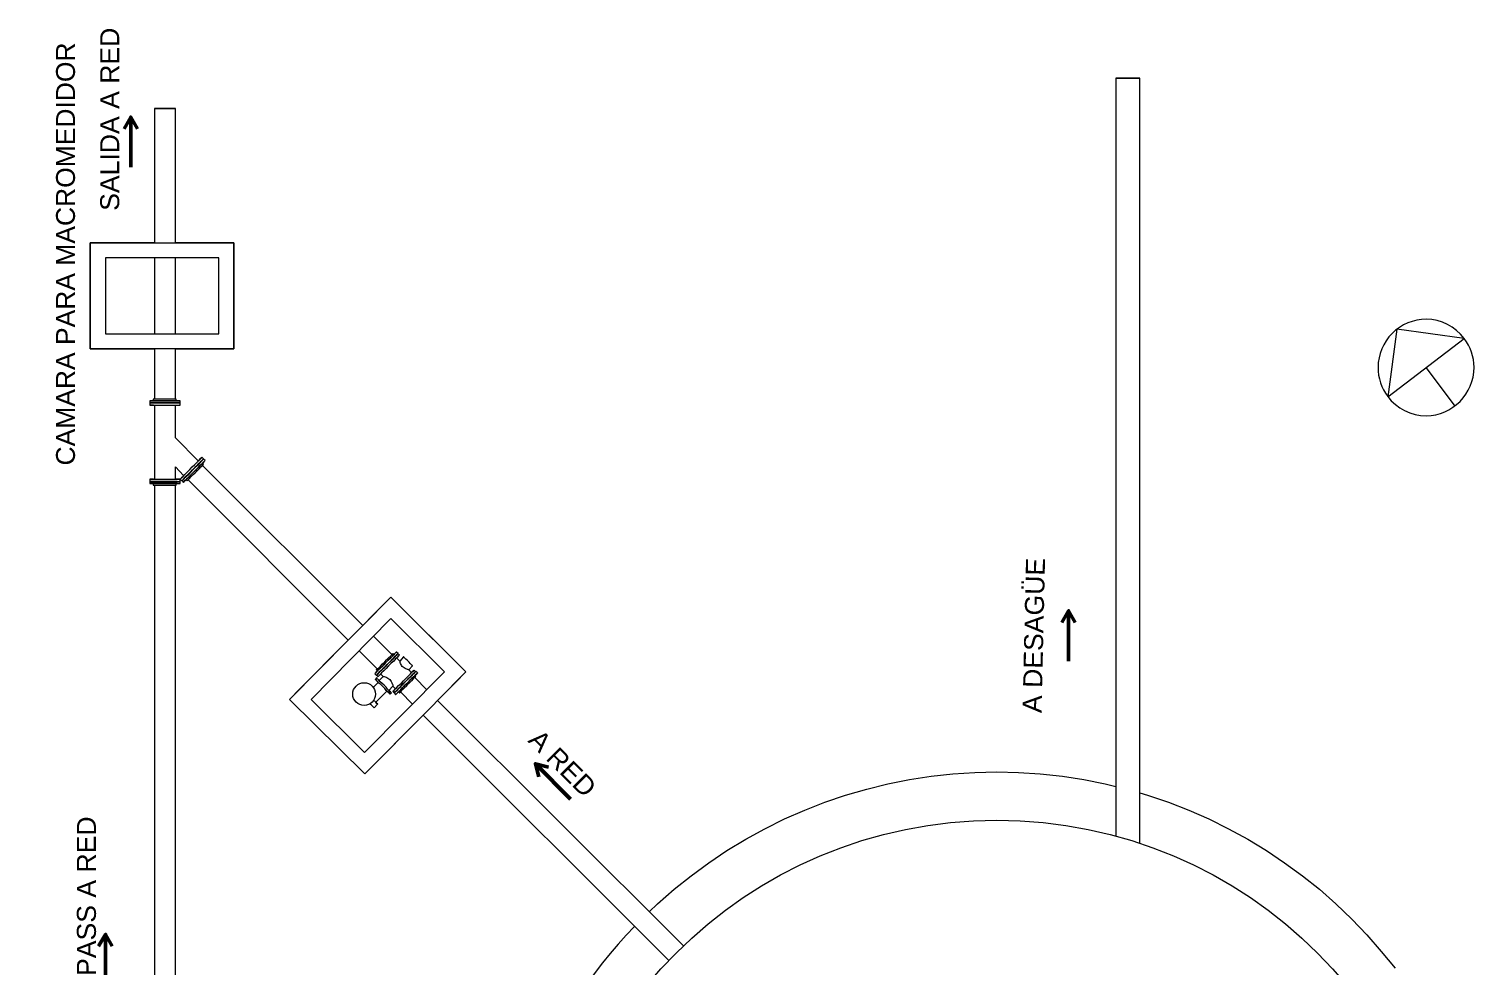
# Model space of a CAD drawing. Extents: x -187 to 52, y -9 to 65.
# Drawn here: x 37.34 to 51.68, y 41.91 to 51.21 of the extents above; entities that cross this region are included whole.
import ezdxf

# ---------------------------------------------------------------- set-up
doc = ezdxf.new("R2010")
doc.units = 0
doc.header["$MEASUREMENT"] = 0
for name, color, linetype in [('Hatch', 1, 'Continuous'), ('PDF3_Geometría', 7, 'Continuous'), ('PDF3_Texto', 7, 'Continuous')]:
    doc.layers.add(name, color=color, linetype=linetype)
doc.styles.add('PDF Arial', font='arial.ttf')

msp = doc.modelspace()

# ---------------------------------------------------------------- hatches: boundary and pattern name
at = {"layer": 'Hatch'}
h = msp.add_hatch(dxfattribs=at)
h.set_pattern_fill('ANSI31', color=256)
h.paths.add_polyline_path([(28.143, 14.938), (28.143, 35.065), (35.701, 35.065), (35.701, 14.938)], flags=16)
edge = h.paths.add_edge_path()
edge.add_line((27.53, 14.116), (26.873, 14.005))
edge.add_line((26.873, 14.005), (26.397, 13.773))
edge.add_line((26.397, 13.773), (26.117, 13.64))
edge.add_line((26.117, 13.64), (25.841, 13.507))
edge.add_line((25.841, 13.507), (25.562, 13.373))
edge.add_line((25.562, 13.373), (25.286, 13.24))
edge.add_line((25.286, 13.24), (25.286, 12.938))
edge.add_line((25.286, 12.938), (30.784, 12.938))
edge.add_line((30.784, 12.938), (30.784, 13.24))
edge.add_line((30.784, 13.24), (30.505, 13.373))
edge.add_line((30.505, 13.373), (30.228, 13.507))
edge.add_line((30.228, 13.507), (29.949, 13.64))
edge.add_line((29.949, 13.64), (29.673, 13.773))
edge.add_line((29.673, 13.773), (29.393, 13.907))
edge.add_line((29.393, 13.907), (29.117, 14.04))
edge.add_line((29.117, 14.04), (28.838, 14.173))
edge.add_line((28.838, 14.173), (28.562, 14.307))
edge.add_line((28.562, 14.307), (28.282, 14.44))
edge.add_line((28.282, 14.44), (28.282, 14.64))
edge.add_line((28.282, 14.64), (35.562, 14.64))
edge.add_line((35.562, 14.64), (35.562, 14.44))
edge.add_line((35.562, 14.44), (35.286, 14.307))
edge.add_line((35.286, 14.307), (35.006, 14.173))
edge.add_line((35.006, 14.173), (34.73, 14.04))
edge.add_line((34.73, 14.04), (34.451, 13.907))
edge.add_line((34.451, 13.907), (34.174, 13.773))
edge.add_line((34.174, 13.773), (33.895, 13.64))
edge.add_line((33.895, 13.64), (33.619, 13.507))
edge.add_line((33.619, 13.507), (33.34, 13.373))
edge.add_line((33.34, 13.373), (33.063, 13.24))
edge.add_line((33.063, 13.24), (33.063, 12.938))
edge.add_line((33.063, 12.938), (38.562, 12.938))
edge.add_line((38.562, 12.938), (38.562, 13.24))
edge.add_line((38.562, 13.24), (38.286, 13.373))
edge.add_line((38.286, 13.373), (38.006, 13.507))
edge.add_line((38.006, 13.507), (37.73, 13.64))
edge.add_line((37.73, 13.64), (37.451, 13.773))
edge.add_line((37.451, 13.773), (37.174, 13.907))
edge.add_line((37.174, 13.907), (36.895, 14.04))
edge.add_line((36.895, 14.04), (36.619, 14.173))
edge.add_line((36.619, 14.173), (36.34, 14.307))
edge.add_line((36.34, 14.307), (36.063, 14.44))
edge.add_line((36.063, 14.44), (36.063, 14.64))
edge.add_line((36.063, 14.64), (35.924, 14.64))
edge.add_line((35.924, 14.64), (35.924, 14.938))
edge.add_line((35.924, 14.938), (35.924, 47.573))
edge.add_line((35.924, 47.573), (36.124, 47.573))
edge.add_line((36.124, 47.573), (36.124, 47.243))
edge.add_line((36.124, 47.243), (36.324, 47.243))
edge.add_line((36.324, 47.243), (36.324, 47.573))
edge.add_line((36.324, 47.573), (36.324, 47.796))
edge.add_line((36.324, 47.796), (28.72, 47.796))
edge.add_line((28.72, 47.796), (28.72, 47.573))
edge.add_line((28.72, 47.573), (35.701, 47.573))
edge.add_line((35.701, 47.573), (35.701, 35.567))
edge.add_line((35.701, 35.567), (28.143, 35.567))
edge.add_line((28.143, 35.567), (28.143, 47.573))
edge.add_line((28.143, 47.573), (28.32, 47.573))
edge.add_line((28.32, 47.573), (28.32, 47.796))
edge.add_line((28.32, 47.796), (27.924, 47.796))
edge.add_line((27.924, 47.796), (27.924, 47.573))
edge.add_line((27.924, 47.573), (27.924, 14.938))
edge.add_line((27.924, 14.938), (27.924, 14.64))
edge.add_line((27.924, 14.64), (27.784, 14.64))
edge.add_line((27.784, 14.64), (27.784, 14.44))
edge.add_line((27.784, 14.44), (27.657, 14.38))

# ---------------------------------------------------------------- linework, layer by layer
at = {"layer": 'PDF3_Geometría', "lineweight": 9}
for points in [[(48.124, 50.716), (48.124, 43.199)], [(48.362, 43.129), (48.362, 50.716)], [(38.59, 50.415), (38.59, 49.085), (37.952, 49.085), (37.952, 48.034), (38.59, 48.034), (38.59, 47.535)], [(38.797, 47.535), (38.797, 48.034), (39.378, 48.034), (39.378, 49.085), (38.797, 49.085), (38.797, 50.415)], [(38.59, 48.935), (38.59, 48.183)], [(38.797, 48.183), (38.797, 48.935)], [(51.2, 47.846), (51.486, 47.465)], [(38.803, 47.535), (38.806, 47.535), (38.803, 47.535), (38.793, 47.535), (38.774, 47.535), (38.749, 47.535), (38.724, 47.535), (38.692, 47.535), (38.663, 47.535), (38.635, 47.535), (38.613, 47.535), (38.593, 47.535), (38.584, 47.535), (38.578, 47.535), (38.578, 47.519), (38.559, 47.519), (38.546, 47.519), (38.543, 47.519), (38.543, 47.497), (38.543, 47.475)], [(38.543, 47.519), (38.546, 47.519), (38.559, 47.519), (38.581, 47.519), (38.606, 47.519), (38.641, 47.519), (38.676, 47.519), (38.711, 47.519), (38.746, 47.519), (38.781, 47.519), (38.806, 47.519), (38.828, 47.519), (38.841, 47.519), (38.844, 47.519), (38.841, 47.519), (38.828, 47.519), (38.806, 47.519), (38.806, 47.535)], [(38.581, 47.475), (38.559, 47.475), (38.546, 47.475), (38.543, 47.475), (38.546, 47.475), (38.559, 47.475), (38.581, 47.475), (38.606, 47.475), (38.641, 47.475), (38.676, 47.475), (38.711, 47.475), (38.746, 47.475), (38.781, 47.475), (38.806, 47.475), (38.828, 47.475), (38.841, 47.475), (38.844, 47.475), (38.844, 47.497), (38.841, 47.497), (38.828, 47.497), (38.809, 47.497), (38.816, 47.497), (38.809, 47.497), (38.8, 47.497), (38.781, 47.497), (38.755, 47.497), (38.724, 47.497), (38.692, 47.497), (38.663, 47.497), (38.632, 47.497), (38.606, 47.497), (38.587, 47.497), (38.578, 47.497), (38.571, 47.497), (38.578, 47.497), (38.559, 47.497), (38.546, 47.497), (38.543, 47.497), (38.546, 47.497), (38.559, 47.497), (38.581, 47.497), (38.606, 47.497), (38.641, 47.497), (38.676, 47.497), (38.711, 47.497), (38.746, 47.497), (38.781, 47.497), (38.806, 47.497), (38.828, 47.497), (38.841, 47.497), (38.844, 47.497), (38.844, 47.519)], [(38.543, 47.497), (38.546, 47.497), (38.559, 47.497), (38.578, 47.497)], [(38.809, 47.497), (38.828, 47.497), (38.841, 47.497), (38.844, 47.497), (38.841, 47.497), (38.828, 47.497), (38.806, 47.497), (38.781, 47.497), (38.746, 47.497), (38.711, 47.497), (38.676, 47.497), (38.641, 47.497), (38.606, 47.497), (38.581, 47.497), (38.559, 47.497), (38.546, 47.497), (38.543, 47.497)], [(38.809, 47.497), (38.816, 47.497), (38.809, 47.497), (38.8, 47.497), (38.781, 47.497), (38.755, 47.497), (38.724, 47.497), (38.692, 47.497), (38.663, 47.497), (38.632, 47.497), (38.606, 47.497), (38.587, 47.497), (38.578, 47.497), (38.571, 47.497), (38.578, 47.497)], [(38.584, 47.535), (38.578, 47.535)], [(38.806, 47.519), (38.803, 47.519), (38.793, 47.519), (38.774, 47.519), (38.749, 47.519), (38.724, 47.519), (38.692, 47.519), (38.663, 47.519), (38.635, 47.519), (38.613, 47.519), (38.593, 47.519), (38.584, 47.519), (38.578, 47.519)], [(38.59, 47.475), (38.59, 46.742)], [(39.025, 46.919), (38.797, 47.151), (38.797, 47.475)], [(38.806, 47.475), (38.828, 47.475), (38.841, 47.475), (38.844, 47.475)], [(38.816, 46.719), (38.809, 46.719), (38.816, 46.719), (38.809, 46.719), (38.8, 46.719), (38.781, 46.719), (38.755, 46.719), (38.724, 46.719), (38.692, 46.719), (38.663, 46.719), (38.632, 46.719), (38.606, 46.719), (38.587, 46.719), (38.578, 46.719), (38.571, 46.719), (38.578, 46.719), (38.559, 46.719), (38.546, 46.719), (38.543, 46.719), (38.546, 46.719), (38.559, 46.719), (38.581, 46.719), (38.606, 46.719), (38.641, 46.719), (38.676, 46.719), (38.711, 46.719), (38.746, 46.719), (38.781, 46.719), (38.806, 46.719), (38.828, 46.719), (38.841, 46.719), (38.844, 46.719), (38.844, 46.742), (38.86, 46.726), (38.863, 46.729), (38.873, 46.738), (38.886, 46.751), (38.882, 46.748), (38.886, 46.751), (38.895, 46.758), (38.908, 46.773), (38.927, 46.789), (38.946, 46.811), (38.968, 46.834), (38.99, 46.856), (39.013, 46.875), (39.028, 46.894), (39.044, 46.907), (39.051, 46.916), (39.054, 46.919)], [(38.873, 46.767), (38.857, 46.754), (38.847, 46.745), (38.844, 46.742), (38.847, 46.745), (38.857, 46.754), (38.873, 46.767), (38.892, 46.789), (38.914, 46.811), (38.94, 46.837), (38.965, 46.862), (38.99, 46.888), (39.013, 46.91), (39.032, 46.929), (39.047, 46.945), (39.057, 46.954), (39.06, 46.958), (39.057, 46.954), (39.047, 46.945), (39.032, 46.929)], [(38.889, 46.751), (38.895, 46.758), (38.908, 46.77), (38.927, 46.789), (38.946, 46.808), (38.968, 46.831), (38.99, 46.853), (39.013, 46.875), (39.032, 46.894), (39.044, 46.907), (39.054, 46.916), (39.054, 46.919), (39.051, 46.916), (39.063, 46.929), (39.073, 46.938), (39.076, 46.942), (39.073, 46.938), (39.063, 46.929), (39.047, 46.913), (39.028, 46.894), (39.006, 46.872), (38.981, 46.846), (38.955, 46.821), (38.93, 46.796), (38.908, 46.773), (38.889, 46.754), (38.873, 46.738), (38.863, 46.729), (38.86, 46.726)], [(38.886, 46.748), (38.873, 46.738), (38.866, 46.729), (38.863, 46.726), (38.866, 46.729), (38.873, 46.738), (38.889, 46.751), (38.908, 46.77), (38.93, 46.792), (38.955, 46.818), (38.984, 46.846), (39.006, 46.869), (39.032, 46.894), (39.051, 46.913), (39.063, 46.926), (39.073, 46.935), (39.076, 46.938)], [(39.092, 46.926), (39.089, 46.923), (39.079, 46.913), (39.066, 46.897), (39.044, 46.878), (39.022, 46.856), (38.997, 46.831), (38.971, 46.805), (38.946, 46.78), (38.924, 46.754), (38.905, 46.735), (38.889, 46.723), (38.879, 46.713), (38.876, 46.71), (38.879, 46.713), (38.889, 46.723), (38.905, 46.735), (38.914, 46.726)], [(38.905, 46.735), (38.908, 46.738), (38.914, 46.748), (38.927, 46.761), (38.943, 46.777), (38.965, 46.796), (38.984, 46.818), (39.006, 46.837), (39.025, 46.856), (39.041, 46.875), (39.054, 46.888), (39.063, 46.894), (39.066, 46.897)], [(38.917, 46.729), (38.914, 46.726), (38.917, 46.729), (38.924, 46.735), (38.936, 46.748), (38.955, 46.767), (38.974, 46.786), (38.993, 46.805), (39.016, 46.827), (39.035, 46.846), (39.051, 46.862), (39.066, 46.875), (39.073, 46.885), (39.076, 46.888), (39.066, 46.897), (39.079, 46.913), (39.089, 46.923), (39.092, 46.926), (39.076, 46.938), (39.073, 46.935), (39.063, 46.926), (39.054, 46.916)], [(39.076, 46.942), (39.06, 46.958)], [(43.835, 42.113), (41.397, 44.548), (41.679, 44.831), (40.933, 45.57), (40.657, 45.291), (39.066, 46.878)], [(39.073, 46.885), (39.076, 46.888)], [(38.543, 46.742), (38.543, 46.719)], [(38.581, 46.742), (38.559, 46.742), (38.546, 46.742), (38.543, 46.742), (38.546, 46.742), (38.559, 46.742), (38.581, 46.742), (38.606, 46.742), (38.641, 46.742), (38.676, 46.742), (38.711, 46.742), (38.746, 46.742), (38.781, 46.742), (38.806, 46.742), (38.828, 46.742), (38.841, 46.742), (38.844, 46.742), (38.841, 46.742), (38.828, 46.742), (38.806, 46.742)], [(38.79, 46.742), (38.797, 46.742), (38.797, 46.862), (38.879, 46.777)], [(38.863, 46.726), (38.876, 46.71)], [(38.882, 46.748), (38.882, 46.745)], [(38.886, 46.748), (38.882, 46.745), (38.886, 46.748)], [(38.924, 46.735), (40.511, 45.145), (39.93, 44.558), (40.676, 43.818), (41.254, 44.402), (43.689, 41.967)], [(38.59, 46.681), (38.59, 39.418), (37.736, 39.418), (37.736, 38.367), (38.59, 38.367), (38.59, 31.031)], [(38.543, 46.716), (38.543, 46.697)], [(38.844, 46.716), (38.841, 46.716), (38.828, 46.716), (38.806, 46.716), (38.781, 46.716), (38.746, 46.716), (38.711, 46.716), (38.676, 46.716), (38.641, 46.716), (38.606, 46.716), (38.581, 46.716), (38.559, 46.716), (38.546, 46.716), (38.543, 46.716), (38.546, 46.716), (38.559, 46.716), (38.578, 46.716), (38.571, 46.716), (38.578, 46.716), (38.587, 46.716), (38.606, 46.716), (38.632, 46.716), (38.663, 46.716), (38.692, 46.716), (38.724, 46.716), (38.755, 46.716), (38.781, 46.716), (38.8, 46.716), (38.809, 46.716), (38.816, 46.716)], [(38.844, 46.697), (38.841, 46.697), (38.828, 46.697), (38.806, 46.697), (38.781, 46.697), (38.746, 46.697), (38.711, 46.697), (38.676, 46.697), (38.641, 46.697), (38.606, 46.697), (38.581, 46.697), (38.559, 46.697), (38.546, 46.697), (38.543, 46.697), (38.546, 46.697), (38.559, 46.697), (38.578, 46.697), (38.578, 46.681)], [(38.571, 46.719), (38.571, 46.716)], [(38.584, 46.681), (38.578, 46.681), (38.584, 46.681), (38.593, 46.681), (38.613, 46.681), (38.635, 46.681), (38.663, 46.681), (38.692, 46.681), (38.724, 46.681), (38.749, 46.681), (38.774, 46.681), (38.793, 46.681), (38.803, 46.681), (38.806, 46.681), (38.806, 46.697), (38.828, 46.697), (38.841, 46.697), (38.844, 46.697), (38.844, 46.716), (38.841, 46.716), (38.828, 46.716), (38.809, 46.716), (38.816, 46.716), (38.816, 46.719), (38.809, 46.719), (38.828, 46.719), (38.841, 46.719), (38.844, 46.719)], [(38.578, 46.697), (38.584, 46.697), (38.593, 46.697), (38.613, 46.697), (38.635, 46.697), (38.663, 46.697), (38.692, 46.697), (38.724, 46.697), (38.749, 46.697), (38.774, 46.697), (38.793, 46.697), (38.803, 46.697), (38.806, 46.697)], [(38.797, 31.031), (38.797, 38.367), (39.162, 38.367), (39.162, 39.418), (38.797, 39.418), (38.797, 46.681)], [(38.803, 46.681), (38.806, 46.681)], [(40.943, 45.002), (40.762, 45.186)], [(40.619, 45.04), (40.8, 44.856)], [(40.793, 44.853), (40.79, 44.85), (40.793, 44.853), (40.803, 44.859), (40.816, 44.872), (40.832, 44.888), (40.851, 44.91), (40.873, 44.929), (40.892, 44.951), (40.911, 44.97), (40.93, 44.986), (40.943, 44.999), (40.949, 45.008), (40.952, 45.011), (40.949, 45.008)], [(40.962, 44.999), (40.952, 44.989), (40.94, 44.977), (40.924, 44.961), (40.905, 44.942), (40.882, 44.919), (40.908, 44.945), (40.933, 44.97), (40.952, 44.989), (40.971, 45.008), (40.984, 45.021), (40.987, 45.027), (40.99, 45.027), (40.987, 45.027)], [(40.987, 45.024), (40.984, 45.021), (40.971, 45.008), (40.962, 44.999), (40.952, 45.011)], [(41.006, 45.011), (40.99, 45.027)], [(41.019, 44.996), (41.003, 45.008)], [(41, 44.977), (41.009, 44.989), (41.016, 44.996), (41.019, 44.996), (41.016, 44.996), (41.009, 44.989), (41, 44.977), (40.981, 44.961), (40.962, 44.938), (40.936, 44.916), (40.911, 44.891), (40.886, 44.865), (40.863, 44.84), (40.841, 44.821), (40.825, 44.802), (40.813, 44.789), (40.806, 44.786), (40.806, 44.783), (40.806, 44.786), (40.813, 44.789), (40.825, 44.802)], [(41.14, 44.821), (41.111, 44.85), (41.149, 44.891), (41.149, 44.894), (41.143, 44.897), (41.136, 44.904), (41.127, 44.913), (41.117, 44.926), (41.105, 44.935), (41.095, 44.948), (41.082, 44.958), (41.073, 44.967), (41.066, 44.973), (41.063, 44.98), (41.06, 44.98), (41.022, 44.938), (40.99, 44.97)], [(41.111, 44.85), (41.108, 44.85), (41.105, 44.853), (41.098, 44.853), (41.092, 44.856), (41.082, 44.859), (41.076, 44.865), (41.066, 44.872), (41.057, 44.878), (41.047, 44.885), (41.041, 44.894), (41.035, 44.904), (41.028, 44.913), (41.025, 44.923), (41.025, 44.929), (41.022, 44.935), (41.022, 44.938)], [(41.146, 44.894), (41.143, 44.897), (41.136, 44.904), (41.127, 44.913), (41.117, 44.926), (41.105, 44.935), (41.095, 44.948), (41.082, 44.958), (41.073, 44.967), (41.066, 44.973), (41.063, 44.98)], [(40.809, 44.726), (40.759, 44.675)], [(40.774, 44.811), (40.79, 44.796)], [(40.917, 44.643), (40.93, 44.634), (40.936, 44.627), (40.94, 44.624), (40.936, 44.627), (40.93, 44.634), (40.917, 44.643), (40.901, 44.659), (40.886, 44.678), (40.866, 44.697), (40.847, 44.716), (40.828, 44.732), (40.816, 44.748), (40.803, 44.761), (40.797, 44.767), (40.793, 44.77), (40.781, 44.758), (40.781, 44.754), (40.79, 44.748)], [(40.905, 44.631), (40.917, 44.621), (40.924, 44.611), (40.927, 44.608), (40.924, 44.611), (40.917, 44.621), (40.905, 44.631), (40.889, 44.646), (40.873, 44.665), (40.854, 44.685), (40.835, 44.704), (40.816, 44.719), (40.8, 44.735), (40.79, 44.748), (40.781, 44.754), (40.781, 44.758)], [(40.79, 44.85), (40.8, 44.837)], [(40.79, 44.745), (40.8, 44.735)], [(40.793, 44.799), (40.806, 44.783)], [(40.816, 44.748), (40.803, 44.761), (40.797, 44.767), (40.793, 44.77)], [(40.832, 44.811), (40.857, 44.786), (40.819, 44.745)], [(40.857, 44.786), (40.86, 44.786), (40.863, 44.783), (40.866, 44.783), (40.876, 44.78), (40.886, 44.777), (40.895, 44.773), (40.905, 44.767), (40.914, 44.761), (40.924, 44.754), (40.93, 44.745), (40.936, 44.735), (40.943, 44.723), (40.946, 44.713), (40.949, 44.707), (40.952, 44.697), (40.952, 44.691), (40.955, 44.688)], [(40.971, 44.656), (40.962, 44.643), (40.955, 44.637), (40.952, 44.637), (40.955, 44.637), (40.962, 44.643), (40.971, 44.656), (40.99, 44.672), (41.009, 44.694), (41.035, 44.716), (41.06, 44.742), (41.086, 44.767), (41.108, 44.792), (41.13, 44.811), (41.146, 44.831), (41.159, 44.84), (41.165, 44.846), (41.159, 44.84), (41.146, 44.831)], [(41.098, 44.751), (41.117, 44.77), (41.133, 44.789), (41.149, 44.802), (41.155, 44.811), (41.159, 44.815), (41.155, 44.811), (41.162, 44.815), (41.174, 44.827), (41.181, 44.834), (41.174, 44.827), (41.162, 44.815), (41.146, 44.799), (41.124, 44.777), (41.098, 44.754), (41.073, 44.729), (41.047, 44.7), (41.025, 44.678), (41.003, 44.656), (40.987, 44.64), (40.974, 44.627), (40.968, 44.621), (40.974, 44.627), (40.987, 44.64), (40.99, 44.643), (40.987, 44.643), (40.99, 44.643), (41, 44.653), (41.013, 44.665), (41.032, 44.685), (41.051, 44.707), (41.073, 44.729), (41.095, 44.751)], [(41.181, 44.783), (41.171, 44.792), (41.178, 44.802), (41.19, 44.811), (41.197, 44.818), (41.197, 44.821), (41.197, 44.818), (41.19, 44.811), (41.178, 44.802), (41.162, 44.783), (41.14, 44.761), (41.114, 44.738), (41.089, 44.713), (41.063, 44.688), (41.038, 44.662), (41.019, 44.64), (41, 44.624), (40.99, 44.611), (40.984, 44.605), (40.981, 44.605), (40.984, 44.605), (40.987, 44.611)], [(40.99, 44.611), (41, 44.624), (41.009, 44.631), (41.013, 44.634), (41.019, 44.643), (41.032, 44.656), (41.047, 44.672), (41.07, 44.691), (41.089, 44.713), (41.111, 44.732), (41.127, 44.751)], [(41.178, 44.78), (41.181, 44.783), (41.178, 44.78), (41.168, 44.773), (41.155, 44.761), (41.14, 44.742), (41.12, 44.723), (41.098, 44.704), (41.079, 44.681), (41.06, 44.662), (41.041, 44.646), (41.028, 44.631), (41.022, 44.624), (41.019, 44.621), (41.022, 44.624)], [(41.13, 44.751), (41.146, 44.77), (41.159, 44.783), (41.168, 44.789), (41.171, 44.792)], [(41.178, 44.834), (41.165, 44.846)], [(41.292, 44.653), (41.171, 44.773)], [(41.197, 44.821), (41.181, 44.834)], [(40.762, 44.548), (40.771, 44.542), (40.784, 44.529), (40.793, 44.519), (40.8, 44.513), (40.803, 44.51), (40.8, 44.513), (40.793, 44.519), (40.784, 44.529), (40.895, 44.64)], [(40.914, 44.646), (40.955, 44.688), (40.981, 44.662)], [(40.927, 44.608), (40.94, 44.624)], [(40.952, 44.637), (40.968, 44.621), (40.981, 44.605)], [(40.987, 44.643), (40.987, 44.64)], [(41.009, 44.631), (41.019, 44.621)], [(41.028, 44.631), (41.149, 44.51)], [(40.768, 44.475), (40.803, 44.51)]]:
    msp.add_lwpolyline(points, dxfattribs=at)
for points in [[(48.362, 50.716), (48.355, 50.716), (48.346, 50.716), (48.327, 50.716), (48.301, 50.716), (48.273, 50.716), (48.241, 50.716), (48.213, 50.716), (48.184, 50.716), (48.159, 50.716), (48.14, 50.716), (48.127, 50.716), (48.124, 50.716), (48.127, 50.716), (48.14, 50.716), (48.159, 50.716), (48.184, 50.716), (48.213, 50.716), (48.241, 50.716), (48.273, 50.716), (48.301, 50.716), (48.327, 50.716), (48.346, 50.716), (48.355, 50.716)], [(38.797, 50.415), (38.793, 50.415), (38.781, 50.415), (38.765, 50.415), (38.746, 50.415), (38.72, 50.415), (38.692, 50.415), (38.666, 50.415), (38.641, 50.415), (38.622, 50.415), (38.606, 50.415), (38.593, 50.415), (38.59, 50.415), (38.593, 50.415), (38.606, 50.415), (38.622, 50.415), (38.641, 50.415), (38.666, 50.415), (38.692, 50.415), (38.72, 50.415), (38.746, 50.415), (38.765, 50.415), (38.781, 50.415), (38.793, 50.415)], [(50.819, 47.558), (51.578, 48.135), (50.911, 48.227)], [(38.816, 47.497), (38.809, 47.497), (38.816, 47.497), (38.809, 47.497), (38.8, 47.497), (38.781, 47.497), (38.755, 47.497), (38.724, 47.497), (38.692, 47.497), (38.663, 47.497), (38.632, 47.497), (38.606, 47.497), (38.587, 47.497), (38.578, 47.497), (38.571, 47.497), (38.578, 47.497), (38.571, 47.497), (38.578, 47.497), (38.587, 47.497), (38.606, 47.497), (38.632, 47.497), (38.663, 47.497), (38.692, 47.497), (38.724, 47.497), (38.755, 47.497), (38.781, 47.497), (38.8, 47.497), (38.809, 47.497)], [(38.882, 46.748), (38.886, 46.751), (38.892, 46.761), (38.908, 46.773), (38.924, 46.789), (38.946, 46.811), (38.968, 46.834), (38.99, 46.856), (39.009, 46.878), (39.028, 46.894), (39.041, 46.907), (39.051, 46.916), (39.054, 46.919), (39.051, 46.916), (39.054, 46.919), (39.051, 46.916), (39.044, 46.907), (39.028, 46.894), (39.013, 46.875), (38.99, 46.856), (38.968, 46.834), (38.946, 46.811), (38.927, 46.789), (38.908, 46.773), (38.895, 46.758), (38.886, 46.751), (38.882, 46.748), (38.886, 46.751)], [(38.578, 46.719), (38.571, 46.719), (38.578, 46.719), (38.587, 46.719), (38.606, 46.719), (38.632, 46.719), (38.663, 46.719), (38.692, 46.719), (38.724, 46.719), (38.755, 46.719), (38.781, 46.719), (38.8, 46.719), (38.809, 46.719), (38.816, 46.719), (38.809, 46.719), (38.8, 46.719), (38.781, 46.719), (38.755, 46.719), (38.724, 46.719), (38.692, 46.719), (38.663, 46.719), (38.632, 46.719), (38.606, 46.719), (38.587, 46.719), (38.578, 46.719), (38.571, 46.719)], [(40.898, 44.904), (40.889, 44.894), (40.876, 44.881), (40.854, 44.859), (40.838, 44.843), (40.825, 44.831), (40.816, 44.821), (40.813, 44.818), (40.816, 44.821), (40.809, 44.815), (40.8, 44.805), (40.793, 44.799), (40.8, 44.805), (40.809, 44.815), (40.828, 44.834), (40.847, 44.853), (40.873, 44.878), (40.898, 44.904), (40.924, 44.929), (40.946, 44.951), (40.968, 44.973), (40.984, 44.989), (40.997, 45.002), (41.003, 45.008), (40.997, 45.002), (40.984, 44.989), (40.981, 44.986), (40.984, 44.989), (40.981, 44.986), (40.971, 44.977), (40.959, 44.964), (40.94, 44.945), (40.92, 44.926), (40.898, 44.904), (40.876, 44.881), (40.854, 44.862), (40.838, 44.843), (40.822, 44.831), (40.816, 44.821), (40.813, 44.818), (40.816, 44.821), (40.809, 44.815), (40.797, 44.805), (40.79, 44.799), (40.79, 44.796), (40.79, 44.799), (40.797, 44.805), (40.809, 44.815), (40.825, 44.834), (40.847, 44.853), (40.873, 44.878), (40.898, 44.904), (40.92, 44.926), (40.94, 44.948), (40.959, 44.964), (40.971, 44.98), (40.981, 44.986), (40.984, 44.989), (40.981, 44.986), (40.987, 44.992), (40.997, 45.005), (41.003, 45.011), (41.006, 45.011), (41.003, 45.011), (40.997, 45.005), (40.987, 44.992), (40.968, 44.977), (40.946, 44.954), (40.924, 44.929)], [(40.8, 44.837), (40.793, 44.831), (40.781, 44.818), (40.774, 44.811), (40.781, 44.818), (40.793, 44.831), (40.809, 44.85), (40.832, 44.869), (40.857, 44.894), (40.882, 44.919), (40.86, 44.897), (40.841, 44.878), (40.825, 44.862), (40.813, 44.85), (40.803, 44.84)], [(41.155, 44.811), (41.162, 44.815), (41.171, 44.827), (41.178, 44.834), (41.171, 44.827), (41.162, 44.815), (41.143, 44.799), (41.124, 44.777), (41.098, 44.754), (41.073, 44.729), (41.047, 44.704), (41.025, 44.678), (41.003, 44.659), (40.987, 44.64), (40.974, 44.631), (40.968, 44.624), (40.968, 44.621), (40.968, 44.624), (40.974, 44.631), (40.987, 44.64), (40.99, 44.646), (40.987, 44.643), (40.99, 44.646), (41, 44.653), (41.013, 44.669), (41.032, 44.685), (41.051, 44.707), (41.073, 44.729), (41.095, 44.751), (41.117, 44.77), (41.133, 44.789), (41.149, 44.802), (41.155, 44.811), (41.159, 44.815)], [(40.73, 44.516), (40.736, 44.507), (40.749, 44.494), (40.759, 44.485), (40.765, 44.478), (40.768, 44.475), (40.765, 44.478), (40.759, 44.485), (40.749, 44.494), (40.736, 44.507)]]:
    msp.add_lwpolyline(points, close=True, dxfattribs=at)
at = {"layer": 'PDF3_Geometría', "lineweight": 50}
for points in [[(38.355, 49.834), (38.355, 50.332), (38.289, 50.215)], [(38.355, 50.332), (38.422, 50.215)], [(47.654, 45.437), (47.587, 45.319)], [(47.654, 44.938), (47.654, 45.437), (47.72, 45.319)], [(42.717, 43.567), (42.368, 43.919), (42.498, 43.885)], [(42.368, 43.919), (42.403, 43.789)], [(38.105, 41.729), (38.105, 42.227), (38.035, 42.11)], [(38.105, 42.227), (38.171, 42.11)]]:
    msp.add_lwpolyline(points, dxfattribs=at)
at = {"layer": 'PDF3_Geometría', "lineweight": 18}
for points in [[(38.105, 48.034), (37.952, 48.034), (37.952, 49.085), (38.105, 49.085), (39.378, 49.085), (39.378, 48.935), (39.378, 48.034), (39.228, 48.034)], [(39.228, 48.183), (39.228, 48.935), (38.105, 48.935), (38.105, 48.183)], [(40.781, 43.926), (40.676, 43.818), (39.93, 44.558), (40.035, 44.665), (40.933, 45.57), (41.038, 45.465), (41.679, 44.831), (41.571, 44.723)], [(41.466, 44.831), (40.933, 45.358), (40.143, 44.558), (40.673, 44.031)]]:
    msp.add_lwpolyline(points, close=True, dxfattribs=at)
at = {"layer": 'PDF3_Geometría', "lineweight": 9}
msp.add_lwpolyline([(51.2, 48.326, 0.415), (50.724, 47.85, 0.165833), (50.819, 47.561, 0.232501), (51.2, 47.37, 0.411122), (51.676, 47.85, 0.166952), (51.578, 48.135, 0.239091)], format="xyb", close=True, dxfattribs=at)
at = {"layer": 'PDF3_Geometría', "lineweight": 18}
for points in [[(43.495, 42.45), (43.578, 42.529), (43.743, 42.675), (43.911, 42.808), (44.086, 42.938), (44.266, 43.059), (44.454, 43.17), (44.644, 43.275), (44.838, 43.373), (45.038, 43.459), (45.238, 43.538), (45.444, 43.608), (45.654, 43.669), (45.863, 43.719), (46.076, 43.764), (46.292, 43.796), (46.508, 43.821), (46.724, 43.834), (46.943, 43.84), (47.159, 43.834), (47.374, 43.821), (47.593, 43.796), (47.806, 43.764), (48.019, 43.719), (48.124, 43.694)], [(48.362, 43.631), (48.438, 43.608), (48.644, 43.538), (48.847, 43.459), (49.047, 43.373), (49.241, 43.275), (49.432, 43.17), (49.619, 43.059), (49.797, 42.938), (49.974, 42.808), (50.143, 42.675), (50.305, 42.529), (50.463, 42.38), (50.613, 42.224), (50.755, 42.059), (50.892, 41.891)]]:
    msp.add_lwpolyline(points, dxfattribs=at)
msp.add_lwpolyline([(43.349, 42.307, 0.193371), (41.962, 38.859), (41.968, 38.643), (41.981, 38.424), (42.006, 38.208), (42.038, 37.996), (42.082, 37.783), (42.133, 37.57), (42.193, 37.361), (42.263, 37.158), (42.343, 36.954), (42.428, 36.754), (42.527, 36.561), (42.628, 36.37), (42.743, 36.183), (42.863, 36.002), (42.99, 35.827), (43.127, 35.659), (43.27, 35.494), (43.346, 35.418)], format="xyb", dxfattribs=at)
at = {"layer": 'PDF3_Geometría', "lineweight": 9}
for centre, radius in [((40.669, 44.61), 0.113), ((46.943, 38.861), 4.499)]:
    msp.add_circle(centre, radius, dxfattribs=at)

# ---------------------------------------------------------------- texts
at = {"layer": 'PDF3_Texto', "attachment_point": 7, "style": 'PDF Arial'}
for s, insert, char_height, rotation in [('SALIDA A RED', (38.243, 49.402), 0.18865, 90), ('CAMARA PARA MACROMEDIDOR', (37.804, 46.877), 0.18765, 90), ('A DESAGÜE', (47.389, 44.421), 0.1887, 88.6834), ('A RED', (42.286, 44.142), 0.1887, 315), ('BYPASS A RED', (38.012, 41.464), 0.18865, 90)]:
    msp.add_mtext(s, dxfattribs=dict(at, insert=insert, char_height=char_height, rotation=rotation))

doc.saveas('drawing.dxf')
